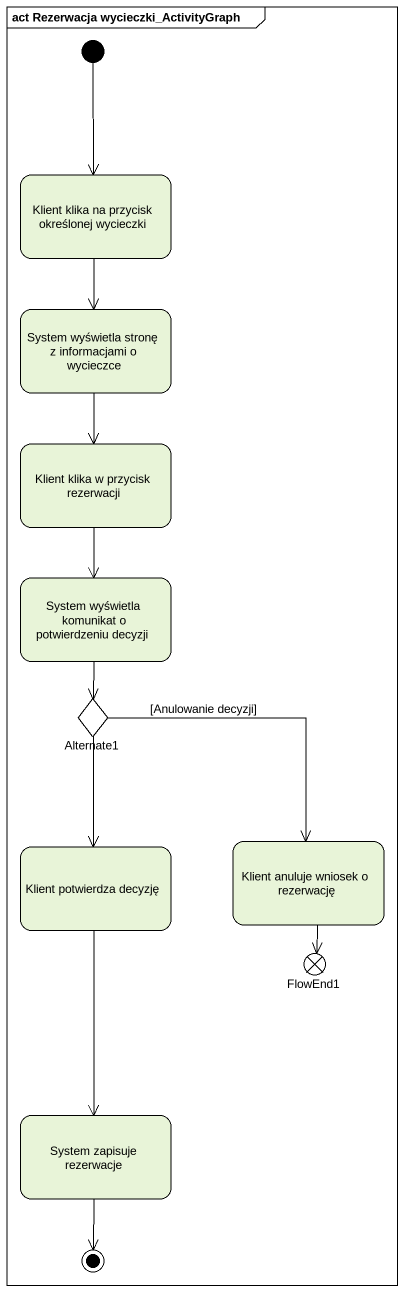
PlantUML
@startuml
mainframe act Rezerwacja wycieczki_ActivityGraph
hide empty description
state "Klient klika na przycisk określonej wycieczki" as Klient_klika_na_przycisk
state "System wyświetla stronę z informacjami o wycieczce" as System_wyświetla_stronę_z
state "Klient klika w przycisk rezerwacji" as Klient_klika_w_przycisk
state "System wyświetla komunikat o potwierdzeniu decyzji" as System_wyświetla_komunikat
state Alternate1 <<choice>>
state "Klient potwierdza decyzję" as Klient_potwierdza_decyzję
state "Klient anuluje wniosek o rezerwację" as Klient_anuluje_wniosek_o
state FlowEnd1 <<end>>
state "System zapisuje rezerwacje" as System_zapisuje_rezerwacje
[*] --> Klient_klika_na_przycisk
Klient_klika_na_przycisk --> System_wyświetla_stronę_z
System_wyświetla_stronę_z --> Klient_klika_w_przycisk
Klient_klika_w_przycisk --> System_wyświetla_komunikat
System_wyświetla_komunikat --> Alternate1
Alternate1 --> Klient_potwierdza_decyzję
Alternate1 --> Klient_anuluje_wniosek_o : [Anulowanie decyzji]
Klient_potwierdza_decyzję --> System_zapisuje_rezerwacje
Klient_anuluje_wniosek_o --> FlowEnd1
System_zapisuje_rezerwacje --> [*]
@enduml
